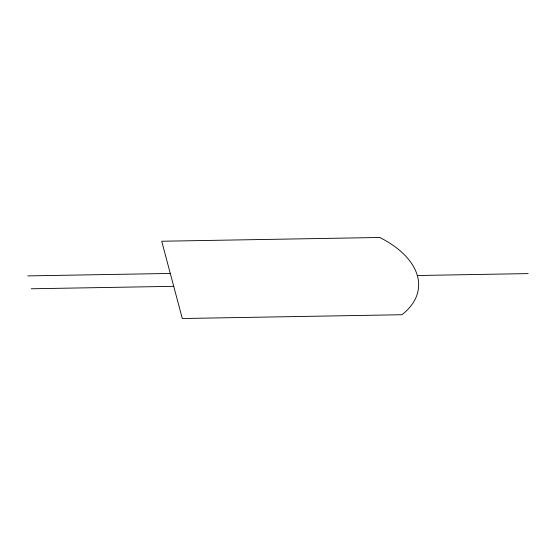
<?xml version="1.0" encoding="UTF-8"?>
<svg xmlns="http://www.w3.org/2000/svg" width="556" height="556" viewBox="0 0 556 556"><rect width="100%" height="100%" fill="white"/><g stroke="black" fill="none" stroke-linecap="round" stroke-linejoin="round"><path stroke-width="0.83" d="M27.8 275.901L170.289 273.441M417.341 275.512L528.2 273.601M31.233 288.779L173.722 286.319M379.713 237.481L161.706 241.241L182.305 318.518L401.932 314.731A98.836 55.697 5.9 0 0 379.713 237.481"/></g></svg>
